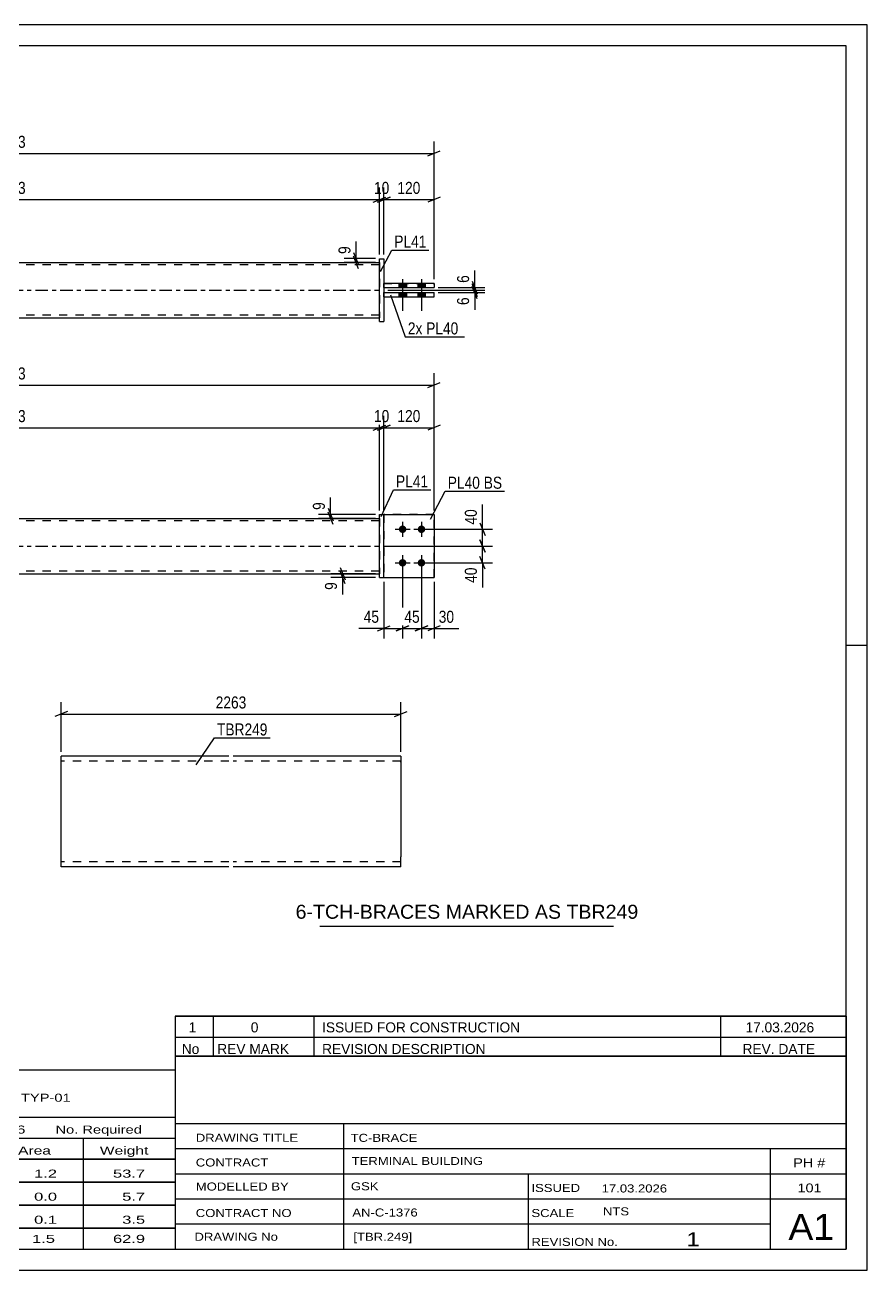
# Model space of a CAD drawing. Header units: millimetres. Extents: x 0 to 420, y 0 to 297.
# Drawn here: x 219.1 to 420, y 0 to 297 of the extents above; entities that cross this region are included whole.
import ezdxf

# ---------------------------------------------------------------- set-up
doc = ezdxf.new("R2010")
doc.units = ezdxf.units.MM
doc.linetypes.add('DXK_LINE_DOT2', pattern=[3.9198, 1.9599, -1.9599])
doc.linetypes.add('DXK_LINE_DOT3', pattern=[5.9187, 2.979, -0.9799, 0.9799, -0.9799])
doc.styles.add('Arial', font='ARIAL.TTF', dxfattribs={"height": 0.2})
doc.styles.add('Arial Narrow', font='ARIALN.TTF', dxfattribs={"height": 0.2})

# ---------------------------------------------------------------- blocks, each defined once
blk = doc.blocks.new('Unknown-582683613-1127')
at = {"color": 5, "linetype": 'Continuous'}
for p, q in [((420, 297), (0, 297)), ((420, 0), (420, 297)), ((415, 292), (5, 292)), ((415, 5), (415, 292)), ((420, 149), (415, 149)), ((5, 5), (415, 5)), ((0, 0), (420, 0))]:
    blk.add_line(p, q, dxfattribs=at)
blk = doc.blocks.new('Part-582683613-1392 - 1364')
at = {"color": 7, "linetype": 'DXK_LINE_DOT2'}
for p, q in [((316.71, 180.2), (304.71, 180.2)), ((304.71, 180.2), (304.71, 165.2)), ((316.71, 165.2), (316.71, 180.2)), ((304.71, 165.2), (316.71, 165.2))]:
    blk.add_line(p, q, dxfattribs=at)
blk = doc.blocks.new('Part-582683613-1413 - 1364')
at = {"color": 2, "linetype": 'Continuous'}
for p, q in [((303.71, 180.2), (304.71, 180.2)), ((303.71, 165.2), (303.71, 180.2)), ((304.71, 165.2), (304.71, 180.2)), ((303.71, 165.2), (303.71, 165.2)), ((303.71, 165.2), (304.71, 165.2))]:
    blk.add_line(p, q, dxfattribs=at)
at = {"color": 7, "linetype": 'DXK_LINE_DOT2'}
for p, q in [((303.71, 180.2), (304.71, 180.2)), ((303.71, 165.2), (304.71, 165.2))]:
    blk.add_line(p, q, dxfattribs=at)
blk = doc.blocks.new('Part-582683613-1397 - 1364')
at = {"color": 2, "linetype": 'Continuous'}
for p, q in [((304.71, 180.2), (316.71, 180.2)), ((316.71, 180.2), (316.71, 165.2)), ((304.71, 165.2), (316.71, 165.2))]:
    blk.add_line(p, q, dxfattribs=at)
at = {"color": 7, "linetype": 'DXK_LINE_DOT2'}
blk.add_line((304.71, 180.2), (304.71, 165.2), dxfattribs=at)
blk = doc.blocks.new('Part-582683613-1412 - 1364')
at = {"linetype": 'Continuous'}
blk.add_hatch(color=2, dxfattribs=at).paths.add_polyline_path([(157.61, 179.3), (156.81, 180.7), (158.41, 180.7)])
at = {"color": 2, "linetype": 'Continuous'}
for p, q in [((127.61, 179.3), (215.61, 179.3)), ((157.61, 179.3), (156.81, 180.7)), ((156.81, 180.7), (158.41, 180.7)), ((158.41, 180.7), (157.61, 179.3)), ((215.71, 179.3), (303.71, 179.3)), ((127.61, 166.1), (215.61, 166.1)), ((215.71, 166.1), (303.71, 166.1))]:
    blk.add_line(p, q, dxfattribs=at)
at = {"color": 7, "linetype": 'DXK_LINE_DOT2'}
for p, q in [((127.61, 166.1), (127.61, 179.3)), ((215.61, 178.7), (127.61, 178.7)), ((303.71, 178.7), (215.71, 178.7)), ((303.71, 179.3), (303.71, 166.1)), ((215.61, 166.7), (127.61, 166.7)), ((303.71, 166.7), (215.71, 166.7))]:
    blk.add_line(p, q, dxfattribs=at)
at = {"color": 7, "linetype": 'DXK_LINE_DOT3'}
for p, q in [((127.61, 172.7), (215.61, 172.7)), ((215.71, 172.7), (303.71, 172.7))]:
    blk.add_line(p, q, dxfattribs=at)
at = {"color": 2, "linetype": 'Continuous'}
blk.add_circle((157.61, 180.2), 1, dxfattribs=at)
blk = doc.blocks.new('Bolt-582683613-1425 - 1364')
at = {"linetype": 'Continuous'}
for points in [[(309.21, 177.6, -1), (309.21, 175.8, -1)], [(313.71, 177.6, -1), (313.71, 175.8, -1)], [(309.21, 169.6, -1), (309.21, 167.8, -1)], [(313.71, 169.6, -1), (313.71, 167.8, -1)]]:
    blk.add_hatch(color=1, dxfattribs=at).paths.add_polyline_path(points)
at = {"color": 1, "linetype": 'Continuous'}
for p, q in [((309.21, 178.5), (309.21, 174.9)), ((313.71, 178.5), (313.71, 174.9)), ((307.41, 176.7), (311.01, 176.7)), ((311.91, 176.7), (315.51, 176.7)), ((309.21, 170.5), (309.21, 166.9)), ((313.71, 170.5), (313.71, 166.9)), ((307.41, 168.7), (311.01, 168.7)), ((311.91, 168.7), (315.51, 168.7))]:
    blk.add_line(p, q, dxfattribs=at)
blk = doc.blocks.new('Bolt-582683613-1770 - 1765')
at = {"linetype": 'Continuous'}
for points in [[(310.11, 235.34), (308.31, 235.34), (308.31, 234.34), (310.11, 234.34)], [(310.11, 235.34), (308.31, 235.34), (308.31, 234.34), (310.11, 234.34)], [(314.61, 235.34), (312.81, 235.34), (312.81, 234.34), (314.61, 234.34)], [(314.61, 235.34), (312.81, 235.34), (312.81, 234.34), (314.61, 234.34)], [(310.11, 233.14), (308.31, 233.14), (308.31, 232.14), (310.11, 232.14)], [(310.11, 233.14), (308.31, 233.14), (308.31, 232.14), (310.11, 232.14)], [(314.61, 233.14), (312.81, 233.14), (312.81, 232.14), (314.61, 232.14)], [(314.61, 233.14), (312.81, 233.14), (312.81, 232.14), (314.61, 232.14)]]:
    blk.add_hatch(color=1, dxfattribs=at).paths.add_polyline_path(points)
at = {"color": 1, "linetype": 'Continuous'}
for p, q in [((308.31, 235.34), (308.31, 234.34)), ((308.31, 235.34), (308.31, 234.34)), ((309.21, 236.34), (309.21, 228.84)), ((309.21, 236.34), (309.21, 228.84)), ((310.11, 235.34), (310.11, 234.34)), ((310.11, 235.34), (310.11, 234.34)), ((312.81, 235.34), (312.81, 234.34)), ((312.81, 235.34), (312.81, 234.34)), ((313.71, 236.34), (313.71, 228.84)), ((313.71, 236.34), (313.71, 228.84)), ((314.61, 235.34), (314.61, 234.34)), ((314.61, 235.34), (314.61, 234.34)), ((308.31, 233.14), (308.31, 232.14)), ((308.31, 233.14), (308.31, 232.14)), ((310.11, 233.14), (310.11, 232.14)), ((310.11, 233.14), (310.11, 232.14)), ((312.81, 233.14), (312.81, 232.14)), ((312.81, 233.14), (312.81, 232.14)), ((314.61, 233.14), (314.61, 232.14)), ((314.61, 233.14), (314.61, 232.14))]:
    blk.add_line(p, q, dxfattribs=at)
blk = doc.blocks.new('Part-582683613-1796 - 1765')
at = {"color": 2, "linetype": 'Continuous'}
for p, q in [((303.71, 241.24), (303.71, 241.24)), ((303.71, 226.24), (303.71, 241.24)), ((303.71, 241.24), (304.71, 241.24)), ((304.71, 241.24), (304.71, 241.24)), ((304.71, 241.24), (304.71, 226.24)), ((303.71, 226.24), (303.71, 226.24)), ((303.71, 226.24), (304.71, 226.24)), ((304.71, 226.24), (304.71, 226.24))]:
    blk.add_line(p, q, dxfattribs=at)
at = {"color": 7, "linetype": 'DXK_LINE_DOT2'}
for p, q in [((303.71, 241.24), (303.71, 241.24)), ((303.71, 241.24), (304.71, 241.24)), ((303.71, 226.24), (304.71, 226.24))]:
    blk.add_line(p, q, dxfattribs=at)
blk = doc.blocks.new('Part-582683613-1801 - 1765')
at = {"color": 2, "linetype": 'Continuous'}
for p, q in [((304.71, 234.34), (304.71, 235.34)), ((316.71, 235.34), (304.71, 235.34)), ((316.71, 235.34), (316.71, 234.34)), ((304.71, 234.34), (304.71, 234.34)), ((304.71, 234.34), (316.71, 234.34))]:
    blk.add_line(p, q, dxfattribs=at)
at = {"color": 7, "linetype": 'DXK_LINE_DOT2'}
for p, q in [((304.71, 235.34), (304.71, 235.34)), ((304.71, 235.34), (316.71, 235.34)), ((316.71, 235.34), (316.71, 235.34)), ((304.71, 234.34), (316.71, 234.34))]:
    blk.add_line(p, q, dxfattribs=at)
blk = doc.blocks.new('Part-582683613-1806 - 1765')
at = {"color": 2, "linetype": 'Continuous'}
for p, q in [((304.71, 232.14), (304.71, 233.14)), ((304.71, 233.14), (316.71, 233.14)), ((304.71, 232.14), (304.71, 232.14)), ((304.71, 232.14), (316.71, 232.14)), ((316.71, 232.14), (316.71, 233.14))]:
    blk.add_line(p, q, dxfattribs=at)
at = {"color": 7, "linetype": 'DXK_LINE_DOT2'}
for p, q in [((304.71, 233.14), (316.71, 233.14)), ((304.71, 232.14), (316.71, 232.14))]:
    blk.add_line(p, q, dxfattribs=at)
blk = doc.blocks.new('Part-582683613-1811 - 1765')
at = {"linetype": 'Continuous'}
blk.add_hatch(color=2, dxfattribs=at).paths.add_polyline_path([(157.61, 233.74), (156.81, 235.14), (158.41, 235.14)])
at = {"color": 2, "linetype": 'Continuous'}
for p, q in [((127.61, 240.34), (215.61, 240.34)), ((215.71, 240.34), (303.71, 240.34)), ((157.61, 233.74), (156.81, 235.14)), ((156.81, 235.14), (158.41, 235.14)), ((158.41, 235.14), (157.61, 233.74)), ((127.61, 227.14), (215.61, 227.14)), ((215.71, 227.14), (303.71, 227.14))]:
    blk.add_line(p, q, dxfattribs=at)
at = {"color": 7, "linetype": 'DXK_LINE_DOT2'}
for p, q in [((127.61, 240.34), (127.61, 227.14)), ((215.61, 239.74), (127.61, 239.74)), ((303.71, 239.74), (215.71, 239.74)), ((303.71, 240.34), (303.71, 227.14)), ((215.61, 227.74), (127.61, 227.74)), ((303.71, 227.74), (215.71, 227.74))]:
    blk.add_line(p, q, dxfattribs=at)
at = {"color": 7, "linetype": 'DXK_LINE_DOT3'}
for p, q in [((127.61, 233.74), (215.61, 233.74)), ((215.71, 233.74), (303.71, 233.74))]:
    blk.add_line(p, q, dxfattribs=at)
at = {"color": 2, "linetype": 'Continuous'}
blk.add_circle((157.61, 234.64), 1, dxfattribs=at)
blk = doc.blocks.new('Part-582683613-2281 - 2275')
at = {"color": 2, "linetype": 'Continuous'}
for p, q in [((267.79, 122.61), (227.79, 122.61)), ((227.79, 96.39), (227.79, 122.61)), ((308.79, 122.61), (268.79, 122.61)), ((308.79, 122.61), (308.79, 98.61)), ((308.79, 96.21), (308.79, 98.61)), ((227.79, 96.21), (227.79, 96.39)), ((267.79, 96.21), (227.79, 96.21)), ((308.79, 96.21), (268.79, 96.21))]:
    blk.add_line(p, q, dxfattribs=at)
at = {"color": 7, "linetype": 'DXK_LINE_DOT2'}
for p, q in [((267.79, 121.41), (227.79, 121.41)), ((308.79, 121.41), (268.79, 121.41)), ((308.79, 121.41), (308.79, 121.32)), ((308.79, 121.32), (308.79, 121.41)), ((308.79, 121.13), (308.79, 121.32)), ((308.79, 121.32), (308.79, 121.13)), ((308.79, 97.5), (308.79, 98.15)), ((227.79, 97.41), (227.79, 97.5)), ((267.79, 97.41), (227.79, 97.41)), ((308.79, 97.41), (268.79, 97.41)), ((308.79, 97.41), (308.79, 97.5))]:
    blk.add_line(p, q, dxfattribs=at)
blk = doc.blocks.new('StraightDimension-582683613-1557 - 1364')
at = {"color": 7, "linetype": 'Continuous'}
for p, q in [((294.31, 167.6), (295.51, 164.6)), ((295.51, 163.7), (294.31, 166.7)), ((302.71, 166.1), (292.06, 166.1)), ((302.71, 165.2), (292.06, 165.2)), ((294.91, 165.2), (294.91, 166.1))]:
    blk.add_line(p, q, dxfattribs=at)
at = {"color": 0}
blk.add_wipeout([(294.16, 164.67), (289.96, 164.67), (289.96, 161.65), (294.16, 161.65)], dxfattribs=at)
at = {"color": 7, "linetype": 'Continuous'}
blk.add_line((294.91, 165.2), (294.91, 161.12), dxfattribs=at)
blk.add_line((294.91, 165.2), (294.91, 161.12), dxfattribs=at)
at = {"color": 3, "style": 'Arial Narrow'}
blk.add_text('9', height=2.86, rotation=90.0002, dxfattribs=at).set_placement((293.56, 162.25))
blk = doc.blocks.new('StraightDimension-582683613-1489 - 1364')
at = {"color": 7, "linetype": 'Continuous'}
for p, q in [((304.71, 172.7), (330.67, 172.7)), ((327.67, 174.2), (328.87, 171.2)), ((328.27, 168.7), (328.27, 172.7)), ((328.87, 167.2), (327.67, 170.2)), ((314.71, 168.7), (330.67, 168.7))]:
    blk.add_line(p, q, dxfattribs=at)
at = {"color": 0}
blk.add_wipeout([(327.52, 168.17), (323.32, 168.17), (323.32, 163.32), (327.52, 163.32)], dxfattribs=at)
at = {"color": 7, "linetype": 'Continuous'}
blk.add_line((328.27, 168.7), (328.27, 162.79), dxfattribs=at)
blk.add_line((328.27, 168.7), (328.27, 162.79), dxfattribs=at)
at = {"color": 3, "style": 'Arial Narrow'}
blk.add_text('40', height=2.863, rotation=90.0002, dxfattribs=at).set_placement((326.92, 163.92))
blk = doc.blocks.new('StraightDimension-582683613-1692 - 1364')
at = {"color": 7, "linetype": 'Continuous'}
for p, q in [((127.61, 181.2), (127.61, 203.77)), ((303.71, 181.2), (303.71, 203.77)), ((129.11, 201.52), (126.11, 200.32)), ((127.61, 200.92), (303.71, 200.92)), ((302.21, 200.32), (305.21, 201.52))]:
    blk.add_line(p, q, dxfattribs=at)
at = {"color": 0}
blk.add_wipeout([(219.92, 201.67), (219.92, 205.87), (211.4, 205.87), (211.4, 201.67)], dxfattribs=at)
at = {"color": 3, "style": 'Arial Narrow'}
blk.add_text('2263', height=2.863, dxfattribs=at).set_placement((212, 202.27))
blk = doc.blocks.new('StraightDimension-582683613-1517 - 1364')
at = {"color": 7, "linetype": 'Continuous'}
for p, q in [((309.21, 167.7), (309.21, 150.65)), ((304.71, 164.2), (304.71, 150.65)), ((303.21, 152.45), (306.21, 153.65)), ((304.71, 153.05), (309.21, 153.05)), ((310.71, 153.65), (307.71, 152.45))]:
    blk.add_line(p, q, dxfattribs=at)
at = {"color": 0}
blk.add_wipeout([(304.18, 153.8), (304.18, 158), (299.33, 158), (299.33, 153.8)], dxfattribs=at)
at = {"color": 7, "linetype": 'Continuous'}
blk.add_line((304.71, 153.05), (298.8, 153.05), dxfattribs=at)
blk.add_line((304.71, 153.05), (298.8, 153.05), dxfattribs=at)
at = {"color": 3, "style": 'Arial Narrow'}
blk.add_text('45', height=2.863, dxfattribs=at).set_placement((299.93, 154.4))
blk = doc.blocks.new('StraightDimension-582683613-1459 - 1364')
at = {"color": 7, "linetype": 'Continuous'}
for p, q in [((291.42, 181.7), (292.62, 178.7)), ((302.71, 180.2), (289.17, 180.2)), ((302.71, 179.3), (289.17, 179.3)), ((292.62, 177.8), (291.42, 180.8)), ((292.02, 179.3), (292.02, 180.2))]:
    blk.add_line(p, q, dxfattribs=at)
at = {"color": 0}
blk.add_wipeout([(291.27, 183.75), (287.07, 183.75), (287.07, 180.72), (291.27, 180.72)], dxfattribs=at)
at = {"color": 7, "linetype": 'Continuous'}
blk.add_line((292.02, 180.2), (292.02, 184.28), dxfattribs=at)
blk.add_line((292.02, 180.2), (292.02, 184.28), dxfattribs=at)
at = {"color": 3, "style": 'Arial Narrow'}
blk.add_text('9', height=2.86, rotation=90.0002, dxfattribs=at).set_placement((290.67, 181.32))
blk = doc.blocks.new('StraightDimension-582683613-1470 - 1364')
at = {"color": 7, "linetype": 'Continuous'}
for p, q in [((314.71, 176.7), (330.67, 176.7)), ((327.67, 178.2), (328.87, 175.2)), ((328.27, 172.7), (328.27, 176.7)), ((304.71, 172.7), (330.67, 172.7)), ((328.87, 171.2), (327.67, 174.2))]:
    blk.add_line(p, q, dxfattribs=at)
at = {"color": 0}
blk.add_wipeout([(327.52, 182.08), (323.32, 182.08), (323.32, 177.22), (327.52, 177.22)], dxfattribs=at)
at = {"color": 7, "linetype": 'Continuous'}
blk.add_line((328.27, 176.7), (328.27, 182.6), dxfattribs=at)
blk.add_line((328.27, 176.7), (328.27, 182.6), dxfattribs=at)
at = {"color": 3, "style": 'Arial Narrow'}
blk.add_text('40', height=2.863, rotation=90.0002, dxfattribs=at).set_placement((326.92, 177.82))
blk = doc.blocks.new('StraightDimension-582683613-1533 - 1364')
at = {"color": 7, "linetype": 'Continuous'}
for p, q in [((309.21, 167.7), (309.21, 150.65)), ((313.71, 167.7), (313.71, 150.65)), ((307.71, 152.45), (310.71, 153.65)), ((309.21, 153.05), (313.71, 153.05)), ((315.21, 153.65), (312.21, 152.45))]:
    blk.add_line(p, q, dxfattribs=at)
at = {"color": 0}
blk.add_wipeout([(313.89, 153.8), (313.89, 158), (309.03, 158), (309.03, 153.8)], dxfattribs=at)
at = {"color": 3, "style": 'Arial Narrow'}
blk.add_text('45', height=2.863, dxfattribs=at).set_placement((309.63, 154.4))
blk = doc.blocks.new('StraightDimension-582683613-1543 - 1364')
at = {"color": 7, "linetype": 'Continuous'}
for p, q in [((313.71, 167.7), (313.71, 150.65)), ((316.71, 164.2), (316.71, 150.65)), ((312.21, 152.45), (315.21, 153.65)), ((313.71, 153.05), (316.71, 153.05)), ((318.21, 153.65), (315.21, 152.45))]:
    blk.add_line(p, q, dxfattribs=at)
at = {"color": 0}
blk.add_wipeout([(322.09, 153.8), (322.09, 158), (317.23, 158), (317.23, 153.8)], dxfattribs=at)
at = {"color": 7, "linetype": 'Continuous'}
blk.add_line((316.71, 153.05), (322.62, 153.05), dxfattribs=at)
blk.add_line((316.71, 153.05), (322.62, 153.05), dxfattribs=at)
at = {"color": 3, "style": 'Arial Narrow'}
blk.add_text('30', height=2.863, dxfattribs=at).set_placement((317.83, 154.4))
blk = doc.blocks.new('StraightDimension-582683613-1675 - 1364')
at = {"color": 7, "linetype": 'Continuous'}
for p, q in [((303.71, 181.2), (303.71, 203.77)), ((304.71, 181.2), (304.71, 203.77)), ((302.21, 200.32), (305.21, 201.52)), ((306.21, 201.52), (303.21, 200.32)), ((303.71, 200.92), (304.71, 200.92))]:
    blk.add_line(p, q, dxfattribs=at)
at = {"color": 0}
blk.add_wipeout([(306.64, 201.67), (306.64, 205.87), (301.78, 205.87), (301.78, 201.67)], dxfattribs=at)
at = {"color": 3, "style": 'Arial Narrow'}
blk.add_text('10', height=2.863, dxfattribs=at).set_placement((302.38, 202.27))
blk = doc.blocks.new('StraightDimension-582683613-1639 - 1364')
at = {"color": 7, "linetype": 'Continuous'}
for p, q in [((114.61, 181.2), (114.61, 213.94)), ((316.71, 181.2), (316.71, 213.94)), ((116.11, 211.69), (113.11, 210.49)), ((114.61, 211.09), (316.71, 211.09)), ((315.21, 210.49), (318.21, 211.69))]:
    blk.add_line(p, q, dxfattribs=at)
at = {"color": 0}
blk.add_wipeout([(219.92, 211.84), (219.92, 216.04), (211.4, 216.04), (211.4, 211.84)], dxfattribs=at)
at = {"color": 3, "style": 'Arial Narrow'}
blk.add_text('2523', height=2.863, dxfattribs=at).set_placement((212, 212.44))
blk = doc.blocks.new('StraightDimension-582683613-1653 - 1364')
at = {"color": 7, "linetype": 'Continuous'}
for p, q in [((304.71, 181.2), (304.71, 203.77)), ((316.71, 181.2), (316.71, 203.77)), ((303.21, 200.32), (306.21, 201.52)), ((304.71, 200.92), (316.71, 200.92)), ((318.21, 201.52), (315.21, 200.32))]:
    blk.add_line(p, q, dxfattribs=at)
at = {"color": 0}
blk.add_wipeout([(314.05, 201.67), (314.05, 205.87), (307.37, 205.87), (307.37, 201.67)], dxfattribs=at)
at = {"color": 3, "style": 'Arial Narrow'}
blk.add_text('120', height=2.863, dxfattribs=at).set_placement((307.97, 202.27))
blk = doc.blocks.new('StraightDimension-582683613-1855 - 1765')
at = {"color": 7, "linetype": 'Continuous'}
for p, q in [((302.21, 254.74), (305.21, 255.94)), ((306.21, 255.94), (303.21, 254.74)), ((303.71, 242.25), (303.71, 258.19)), ((304.71, 242.25), (304.71, 258.19)), ((303.71, 255.34), (304.71, 255.34))]:
    blk.add_line(p, q, dxfattribs=at)
at = {"color": 0}
blk.add_wipeout([(306.64, 256.09), (306.64, 260.29), (301.78, 260.29), (301.78, 256.09)], dxfattribs=at)
at = {"color": 3, "style": 'Arial Narrow'}
blk.add_text('10', height=2.863, dxfattribs=at).set_placement((302.38, 256.69))
blk = doc.blocks.new('StraightDimension-582683613-1865 - 1765')
at = {"color": 7, "linetype": 'Continuous'}
for p, q in [((303.21, 254.74), (306.21, 255.94)), ((304.71, 242.25), (304.71, 258.19)), ((318.21, 255.94), (315.21, 254.74)), ((316.71, 236.34), (316.71, 258.19)), ((304.71, 255.34), (316.71, 255.34))]:
    blk.add_line(p, q, dxfattribs=at)
at = {"color": 0}
blk.add_wipeout([(314.05, 256.09), (314.05, 260.29), (307.37, 260.29), (307.37, 256.09)], dxfattribs=at)
at = {"color": 3, "style": 'Arial Narrow'}
blk.add_text('120', height=2.863, dxfattribs=at).set_placement((307.97, 256.69))
blk = doc.blocks.new('StraightDimension-582683613-1814 - 1765')
at = {"color": 7, "linetype": 'Continuous'}
for p, q in [((114.61, 236.34), (114.61, 269.19)), ((316.71, 236.34), (316.71, 269.19)), ((116.11, 266.94), (113.11, 265.74)), ((114.61, 266.34), (316.71, 266.34)), ((315.21, 265.74), (318.21, 266.94))]:
    blk.add_line(p, q, dxfattribs=at)
at = {"color": 0}
blk.add_wipeout([(219.92, 267.09), (219.92, 271.29), (211.4, 271.29), (211.4, 267.09)], dxfattribs=at)
at = {"color": 3, "style": 'Arial Narrow'}
blk.add_text('2523', height=2.863, dxfattribs=at).set_placement((212, 267.69))
blk = doc.blocks.new('StraightDimension-582683613-1845 - 1765')
at = {"color": 7, "linetype": 'Continuous'}
for p, q in [((129.11, 255.94), (126.11, 254.74)), ((127.61, 242.24), (127.61, 258.19)), ((302.21, 254.74), (305.21, 255.94)), ((303.71, 242.24), (303.71, 258.19)), ((127.61, 255.34), (303.71, 255.34))]:
    blk.add_line(p, q, dxfattribs=at)
at = {"color": 0}
blk.add_wipeout([(219.92, 256.09), (219.92, 260.29), (211.4, 260.29), (211.4, 256.09)], dxfattribs=at)
at = {"color": 3, "style": 'Arial Narrow'}
blk.add_text('2263', height=2.863, dxfattribs=at).set_placement((212, 256.69))
blk = doc.blocks.new('StraightDimension-582683613-1940 - 1765')
at = {"color": 7, "linetype": 'Continuous'}
for p, q in [((325.81, 235.84), (327.01, 232.84)), ((327.01, 232.24), (325.81, 235.24)), ((305.71, 233.74), (328.81, 233.74)), ((317.71, 234.34), (328.81, 234.34)), ((326.41, 233.74), (326.41, 234.34))]:
    blk.add_line(p, q, dxfattribs=at)
at = {"color": 0}
blk.add_wipeout([(325.66, 237.9), (321.46, 237.9), (321.46, 234.87), (325.66, 234.87)], dxfattribs=at)
at = {"color": 7, "linetype": 'Continuous'}
blk.add_line((326.41, 234.34), (326.41, 238.42), dxfattribs=at)
blk.add_line((326.41, 234.34), (326.41, 238.42), dxfattribs=at)
at = {"color": 3, "style": 'Arial Narrow'}
blk.add_text('6', height=2.86, rotation=90.0002, dxfattribs=at).set_placement((325.06, 235.47))
blk = doc.blocks.new('StraightDimension-582683613-1931 - 1765')
at = {"color": 7, "linetype": 'Continuous'}
for p, q in [((325.81, 235.24), (327.01, 232.24)), ((327.01, 231.64), (325.81, 234.64)), ((305.71, 233.74), (328.81, 233.74)), ((317.71, 233.14), (328.81, 233.14)), ((326.41, 233.14), (326.41, 233.74))]:
    blk.add_line(p, q, dxfattribs=at)
at = {"color": 0}
blk.add_wipeout([(325.66, 232.62), (321.46, 232.62), (321.46, 229.59), (325.66, 229.59)], dxfattribs=at)
at = {"color": 7, "linetype": 'Continuous'}
blk.add_line((326.41, 233.14), (326.41, 229.07), dxfattribs=at)
blk.add_line((326.41, 233.14), (326.41, 229.07), dxfattribs=at)
at = {"color": 3, "style": 'Arial Narrow'}
blk.add_text('6', height=2.86, rotation=90.0002, dxfattribs=at).set_placement((325.06, 230.19))
blk = doc.blocks.new('StraightDimension-582683613-1950 - 1765')
at = {"color": 7, "linetype": 'Continuous'}
for p, q in [((302.71, 241.25), (295.28, 241.25)), ((297.53, 242.75), (298.73, 239.75)), ((298.73, 238.84), (297.53, 241.84)), ((298.13, 240.34), (298.13, 241.25)), ((302.71, 240.34), (295.28, 240.34))]:
    blk.add_line(p, q, dxfattribs=at)
at = {"color": 0}
blk.add_wipeout([(297.38, 244.8), (293.18, 244.8), (293.18, 241.77), (297.38, 241.77)], dxfattribs=at)
at = {"color": 7, "linetype": 'Continuous'}
blk.add_line((298.13, 241.25), (298.13, 245.32), dxfattribs=at)
blk.add_line((298.13, 241.25), (298.13, 245.32), dxfattribs=at)
at = {"color": 3, "style": 'Arial Narrow'}
blk.add_text('9', height=2.86, rotation=90.0002, dxfattribs=at).set_placement((296.78, 242.37))
blk = doc.blocks.new('StraightDimension-582683613-2286 - 2275')
at = {"color": 7, "linetype": 'Continuous'}
for p, q in [((227.79, 123.61), (227.79, 135.46)), ((308.79, 123.61), (308.79, 135.46)), ((229.29, 133.21), (226.29, 132.01)), ((227.79, 132.61), (308.79, 132.61)), ((307.29, 132.01), (310.29, 133.21))]:
    blk.add_line(p, q, dxfattribs=at)
at = {"color": 0}
blk.add_wipeout([(272.54, 133.36), (272.54, 137.56), (264.03, 137.56), (264.03, 133.36)], dxfattribs=at)
at = {"color": 3, "style": 'Arial Narrow'}
blk.add_text('2263', height=2.863, dxfattribs=at).set_placement((264.63, 133.96))
blk = doc.blocks.new('Unknown-582683613-3964')
at = {"color": 7, "linetype": 'Continuous'}
for p, q in [((255, 51.05), (255, 5)), ((255, 51.05), (415, 51.05)), ((415, 51), (415, 5)), ((255, 35), (415, 35)), ((295.14, 35), (295.14, 5)), ((255, 29), (415, 29)), ((397, 5.05), (397, 29.05)), ((255, 23), (415, 23)), ((339.14, 23), (339.14, 5)), ((255, 17), (415, 17)), ((255, 11), (397, 11)), ((255, 5), (415, 5))]:
    blk.add_line(p, q, dxfattribs=at)
at = {"color": 7, "style": 'Arial Narrow'}
for s, height, width, p in [('DRAWING TITLE', 1.9089, 1.425378, (259.88, 30.61)), ('TC-BRACE', 1.909, 1.425378, (296.81, 30.59)), ('TERMINAL BUILDING', 1.9089, 1.425378, (297.06, 25.07)), ('CONTRACT', 1.909, 1.425378, (259.88, 24.71)), ('MODELLED BY', 1.9089, 1.425378, (259.88, 18.98)), ('GSK', 1.909, 1.425378, (296.88, 19.04)), ('ISSUED', 1.909, 1.425378, (339.94, 18.64)), ('17.03.2026', 1.909, 1.425378, (356.69, 18.52)), ('CONTRACT NO', 1.9089, 1.425378, (259.88, 12.66)), ('AN-C-1376', 1.909, 1.425378, (297.23, 12.78)), ('SCALE', 1.909, 1.425378, (339.94, 12.65)), ('A1', 6.204, 1.25, (401.24, 7.2)), ('DRAWING No', 1.909, 1.425378, (259.56, 7)), ('[TBR.249]', 1.909, 1.425378, (297.46, 6.99)), ('1', 3.34, 1.5, (376.91, 5.68)), ('REVISION No.', 1.9089, 1.425378, (339.94, 5.77))]:
    blk.add_text(s, height=height, dxfattribs=dict(at, width=width)).set_placement(p)
at = {"color": 7, "linetype": 'Continuous', "style": 'Arial Narrow'}
for s, height, width, p in [('PH #', 2.1, 1.42538, (402.4, 24.55)), ('101', 2.1, 1.42538, (403.41, 18.55)), ('NTS', 1.909, 1.425378, (357, 13.05))]:
    blk.add_text(s, height=height, dxfattribs=dict(at, width=width)).set_placement(p)
blk = doc.blocks.new('Unknown-582683613-3965')
at = {"color": 7, "linetype": 'Continuous'}
for p, q in [((255, 60.55), (415, 60.55)), ((415, 60.55), (255, 60.55)), ((255, 60.55), (255, 55.55)), ((264, 60.55), (264, 55.55)), ((288, 60.55), (288, 55.55)), ((385, 60.55), (385, 55.55)), ((415, 60.55), (415, 55.55)), ((255, 55.55), (415, 55.55)), ((255, 55.55), (255, 51.05)), ((255, 55.55), (415, 55.55)), ((264, 55.55), (264, 51.05)), ((288, 55.55), (288, 51.05)), ((385, 55.55), (385, 51.05)), ((415, 55.55), (415, 51.05)), ((415, 51.05), (255, 51.05))]:
    blk.add_line(p, q, dxfattribs=at)
at = {"color": 7, "linetype": 'Continuous', "style": 'Arial Narrow'}
for s, height, width, p in [('1', 2.39, 1.196471, (258.16, 56.7)), ('0', 2.39, 1.196471, (273, 56.7)), ('ISSUED FOR CONSTRUCTION', 2.3861, 1.196471, (290, 56.7)), ('17.03.2026', 2.386, 1.196471, (391, 56.7)), ('No', 2.386, 1.2, (256.54, 51.55)), ('REV MARK', 2.386, 1.2, (265, 51.55)), ('REVISION DESCRIPTION', 2.3861, 1.2, (290, 51.55)), ('REV. DATE', 2.386, 1.2, (390.28, 51.55))]:
    blk.add_text(s, height=height, dxfattribs=dict(at, width=width)).set_placement(p)
blk = doc.blocks.new('Unknown-582683613-3966')
at = {"color": 7, "linetype": 'Continuous'}
for p, q in [((95, 47.75), (255, 47.75)), ((95, 36.5), (95, 47.75)), ((255, 47.75), (255, 36.5)), ((95, 36.5), (255, 36.5)), ((95, 36.5), (95, 31.5)), ((255, 36.5), (255, 31.5)), ((95, 31.5), (255, 31.5)), ((95, 31.5), (95, 26.5)), ((119, 31.5), (119, 26.5)), ((154.5, 31.5), (154.5, 26.5)), ((180.5, 31.5), (180.5, 26.5)), ((193.5, 31.5), (193.5, 26.5)), ((211, 31.5), (211, 26.5)), ((233, 31.5), (233, 26.5)), ((255, 31.5), (255, 26.5)), ((95, 26.5), (255, 26.5)), ((95, 26.45), (95, 21.05)), ((95, 26.45), (255, 26.45)), ((119, 26.5), (119, 21)), ((154.5, 26.5), (154.5, 21)), ((180.5, 26.5), (180.5, 21)), ((193.5, 26.5), (193.5, 21)), ((211, 26.5), (211, 21)), ((233, 26.5), (233, 21)), ((255, 26.45), (255, 21.05)), ((95, 21.05), (255, 21.05)), ((95, 20.95), (95, 15.55)), ((95, 20.95), (255, 20.95)), ((119, 21), (119, 15.5)), ((154.5, 21), (154.5, 15.5)), ((180.5, 21), (180.5, 15.5)), ((193.5, 21), (193.5, 15.5)), ((211, 21), (211, 15.5)), ((233, 21), (233, 15.5)), ((255, 20.95), (255, 15.55)), ((95, 15.55), (255, 15.55)), ((95, 15.45), (95, 10.05)), ((95, 15.45), (255, 15.45)), ((119, 15.5), (119, 10)), ((154.5, 15.5), (154.5, 10)), ((180.5, 15.5), (180.5, 10)), ((193.5, 15.5), (193.5, 10)), ((211, 15.5), (211, 10)), ((233, 15.5), (233, 10)), ((255, 15.45), (255, 10.05)), ((95, 10.05), (255, 10.05)), ((95, 10), (255, 10)), ((95, 10), (95, 5)), ((211, 10), (211, 5)), ((233, 10), (233, 5)), ((255, 10), (255, 5)), ((95, 5), (255, 5))]:
    blk.add_line(p, q, dxfattribs=at)
at = {"color": 7, "style": 'Arial Narrow'}
for s, height, width, p in [('GENERAL NOTES & WELD DETAILS :', 2.8633, 1.4, (96.15, 40.06)), ('REFER TYP DRAWING TYP-01', 1.9089, 1.6, (179.7, 40.16)), ("MATERIAL LIST FOR ASSEMBLY MK'D", 1.9089, 1.6, (96.15, 32.56)), ('TBR249', 1.909, 1.794707, (187.59, 32.47)), ('6', 1.91, 1.794707, (217.08, 32.56)), ('No. Required', 1.9089, 1.6, (226.41, 32.56)), ('Mark', 1.909, 1.7, (96.34, 27.5)), ('Profile', 1.909, 1.7, (129.41, 27.5)), ('Material', 1.909, 1.7, (159.54, 27.56)), ('No.', 1.909, 1.7, (184.5, 27.56)), ('Length', 1.909, 1.7, (195, 27.56)), ('Area', 1.909, 1.7, (217.5, 27.56)), ('Weight', 1.909, 1.7, (237, 27.56))]:
    blk.add_text(s, height=height, dxfattribs=dict(at, width=width)).set_placement(p)
at = {"color": 7, "linetype": 'Continuous', "style": 'Arial Narrow'}
for s, height, width, p in [('TBR249', 1.909, 1.794707, (96.5, 22.06)), ('SHS132*6', 1.909, 1.794707, (121, 22.06)), ('E350', 1.909, 1.794707, (160.74, 22.06)), ('1', 1.91, 1.794707, (184.86, 22.06)), ('2263', 1.909, 1.794707, (197.58, 22.06)), ('1.2', 1.909, 1.794707, (221.32, 22.06)), ('53.7', 1.909, 1.794707, (240.14, 22.06)), ('PL40', 1.909, 1.794707, (96.5, 16.56)), ('PL10*120', 1.909, 1.794707, (121, 16.56)), ('E350', 1.909, 1.794707, (160.74, 16.56)), ('4', 1.91, 1.794707, (184.86, 16.56)), ('150', 1.909, 1.794707, (199.77, 16.56)), ('0.0', 1.909, 1.794707, (221.32, 16.56)), ('5.7', 1.909, 1.794707, (242.33, 16.56)), ('PL41', 1.909, 1.794707, (96.5, 11.06)), ('PL10*150', 1.909, 1.794707, (121, 11.06)), ('E350', 1.909, 1.794707, (160.74, 11.06)), ('2', 1.91, 1.794707, (184.86, 11.06)), ('150', 1.909, 1.794707, (199.77, 11.06)), ('0.1', 1.909, 1.794707, (221.32, 11.06)), ('3.5', 1.909, 1.794707, (242.33, 11.06)), ('Total', 1.909, 1.7, (197.33, 6.5)), ('1.5', 1.909, 1.794707, (220.83, 6.5)), ('62.9', 1.909, 1.794707, (240.14, 6.5))]:
    blk.add_text(s, height=height, dxfattribs=dict(at, width=width)).set_placement(p)
blk = doc.blocks.new('Unknown-582683613-3967')
at = {"color": 7, "linetype": 'Continuous'}
blk.add_line((289.5, 82.05), (359.5, 82.05), dxfattribs=at)
at = {"color": 7, "style": 'Arial'}
blk.add_text('6-TCH-BRACES MARKED AS TBR249', height=3.3428, dxfattribs=at).set_placement((283.69, 83.8))
blk = doc.blocks.new('Mark-582683613-3858 - 1364')
at = {"color": 0}
blk.add_wipeout([(315.32, 186.68), (315.32, 189.68), (307.64, 189.68), (307.64, 186.68)], dxfattribs=at)
blk.add_wipeout([(315.32, 186.68), (315.32, 189.68), (307.64, 189.68), (307.64, 186.68)], dxfattribs=at)
at = {"color": 30, "linetype": 'Continuous'}
for p, q in [((304.12, 179.74), (307.04, 186.08)), ((307.04, 186.08), (315.92, 186.08))]:
    blk.add_line(p, q, dxfattribs=at)
at = {"color": 3, "style": 'Arial Narrow'}
blk.add_text('PL41', height=2.863, dxfattribs=at).set_placement((307.64, 186.68))
blk = doc.blocks.new('MarkSet-582683613-1756 - 1364')
at = {"color": 0}
blk.add_wipeout([(327.66, 186.37), (327.66, 189.37), (319.98, 189.37), (319.98, 186.37)], dxfattribs=at)
blk.add_wipeout([(327.66, 186.37), (327.66, 189.37), (319.98, 189.37), (319.98, 186.37)], dxfattribs=at)
at = {"color": 30, "linetype": 'Continuous'}
blk.add_line((315.88, 179.12), (319.38, 185.77), dxfattribs=at)
at = {"color": 0}
blk.add_wipeout([(332.94, 186.37), (332.94, 189.37), (328.56, 189.37), (328.56, 186.37)], dxfattribs=at)
blk.add_wipeout([(332.94, 186.37), (332.94, 189.37), (328.56, 189.37), (328.56, 186.37)], dxfattribs=at)
at = {"color": 30, "linetype": 'Continuous'}
blk.add_line((319.38, 185.77), (333.54, 185.77), dxfattribs=at)
at = {"color": 3, "style": 'Arial Narrow'}
for s, p in [('PL40', (319.98, 186.37)), ('BS', (328.56, 186.37))]:
    blk.add_text(s, height=2.863, dxfattribs=at).set_placement(p)
blk = doc.blocks.new('Mark-582683613-1792 - 1765')
at = {"color": 0}
blk.add_wipeout([(314.9, 243.9), (314.9, 246.9), (307.23, 246.9), (307.23, 243.9)], dxfattribs=at)
blk.add_wipeout([(314.9, 243.9), (314.9, 246.9), (307.23, 246.9), (307.23, 243.9)], dxfattribs=at)
at = {"color": 30, "linetype": 'Continuous'}
for p, q in [((303.94, 238.22), (306.63, 243.3)), ((306.63, 243.3), (315.5, 243.3))]:
    blk.add_line(p, q, dxfattribs=at)
at = {"color": 3, "style": 'Arial Narrow'}
blk.add_text('PL41', height=2.863, dxfattribs=at).set_placement((307.23, 243.9))
blk = doc.blocks.new('MarkSet-582683613-1988 - 1765')
at = {"color": 0}
blk.add_wipeout([(313.93, 223.18), (313.93, 226.18), (310.46, 226.18), (310.46, 223.18)], dxfattribs=at)
blk.add_wipeout([(313.93, 223.18), (313.93, 226.18), (310.46, 226.18), (310.46, 223.18)], dxfattribs=at)
at = {"color": 30, "linetype": 'Continuous'}
blk.add_line((306.33, 232.6), (309.86, 222.58), dxfattribs=at)
at = {"color": 0}
blk.add_wipeout([(322.51, 223.18), (322.51, 226.18), (314.83, 226.18), (314.83, 223.18)], dxfattribs=at)
blk.add_wipeout([(322.51, 223.18), (322.51, 226.18), (314.83, 226.18), (314.83, 223.18)], dxfattribs=at)
at = {"color": 30, "linetype": 'Continuous'}
blk.add_line((309.86, 222.58), (324.01, 222.58), dxfattribs=at)
at = {"color": 3, "style": 'Arial Narrow'}
for s, p in [('2x', (310.46, 223.18)), ('PL40', (314.83, 223.18))]:
    blk.add_text(s, height=2.863, dxfattribs=at).set_placement(p)
blk = doc.blocks.new('Mark-582683613-2277 - 2275')
at = {"color": 0}
blk.add_wipeout([(276.99, 127.52), (276.99, 130.52), (264.94, 130.52), (264.94, 127.52)], dxfattribs=at)
blk.add_wipeout([(276.99, 127.52), (276.99, 130.52), (264.94, 130.52), (264.94, 127.52)], dxfattribs=at)
at = {"color": 30, "linetype": 'Continuous'}
for p, q in [((259.99, 120.53), (264.34, 126.92)), ((264.34, 126.92), (277.59, 126.92))]:
    blk.add_line(p, q, dxfattribs=at)
at = {"color": 3, "style": 'Arial Narrow'}
blk.add_text('TBR249', height=2.863, dxfattribs=at).set_placement((264.94, 127.52))

msp = doc.modelspace()

# ---------------------------------------------------------------- block references
for name in ['Unknown-582683613-1127', 'Part-582683613-1796 - 1765', 'Part-582683613-1811 - 1765', 'Part-582683613-1801 - 1765', 'Bolt-582683613-1770 - 1765', 'Part-582683613-1806 - 1765', 'Part-582683613-1412 - 1364', 'Part-582683613-1413 - 1364', 'Part-582683613-1392 - 1364', 'Part-582683613-1397 - 1364', 'Bolt-582683613-1425 - 1364', 'Part-582683613-2281 - 2275', 'Unknown-582683613-3967', 'Unknown-582683613-3965', 'Unknown-582683613-3964', 'Unknown-582683613-3966']:
    msp.add_blockref(name, (0, 0))

# ---------------------------------------------------------------- next in the draw order: block references
for name in ['StraightDimension-582683613-1855 - 1765', 'StraightDimension-582683613-1692 - 1364', 'StraightDimension-582683613-1489 - 1364', 'StraightDimension-582683613-1557 - 1364', 'StraightDimension-582683613-2286 - 2275']:
    msp.add_blockref(name, (0, 0))

# ---------------------------------------------------------------- next in the draw order: block references
for name in ['StraightDimension-582683613-1865 - 1765', 'StraightDimension-582683613-1459 - 1364', 'StraightDimension-582683613-1470 - 1364', 'StraightDimension-582683613-1517 - 1364', 'Mark-582683613-2277 - 2275']:
    msp.add_blockref(name, (0, 0))

# ---------------------------------------------------------------- next in the draw order: block references
for name in ['StraightDimension-582683613-1814 - 1765', 'StraightDimension-582683613-1675 - 1364', 'StraightDimension-582683613-1533 - 1364']:
    msp.add_blockref(name, (0, 0))

# ---------------------------------------------------------------- next in the draw order: block references
for name in ['StraightDimension-582683613-1845 - 1765', 'StraightDimension-582683613-1940 - 1765', 'StraightDimension-582683613-1639 - 1364', 'StraightDimension-582683613-1543 - 1364']:
    msp.add_blockref(name, (0, 0))

# ---------------------------------------------------------------- next in the draw order: block references
for name in ['StraightDimension-582683613-1950 - 1765', 'StraightDimension-582683613-1931 - 1765', 'StraightDimension-582683613-1653 - 1364']:
    msp.add_blockref(name, (0, 0))

# ---------------------------------------------------------------- next in the draw order: block references
for name in ['Mark-582683613-1792 - 1765', 'MarkSet-582683613-1988 - 1765', 'Mark-582683613-3858 - 1364']:
    msp.add_blockref(name, (0, 0))

# ---------------------------------------------------------------- next in the draw order: block references
msp.add_blockref('MarkSet-582683613-1756 - 1364', (0, 0))

doc.saveas('drawing.dxf')
